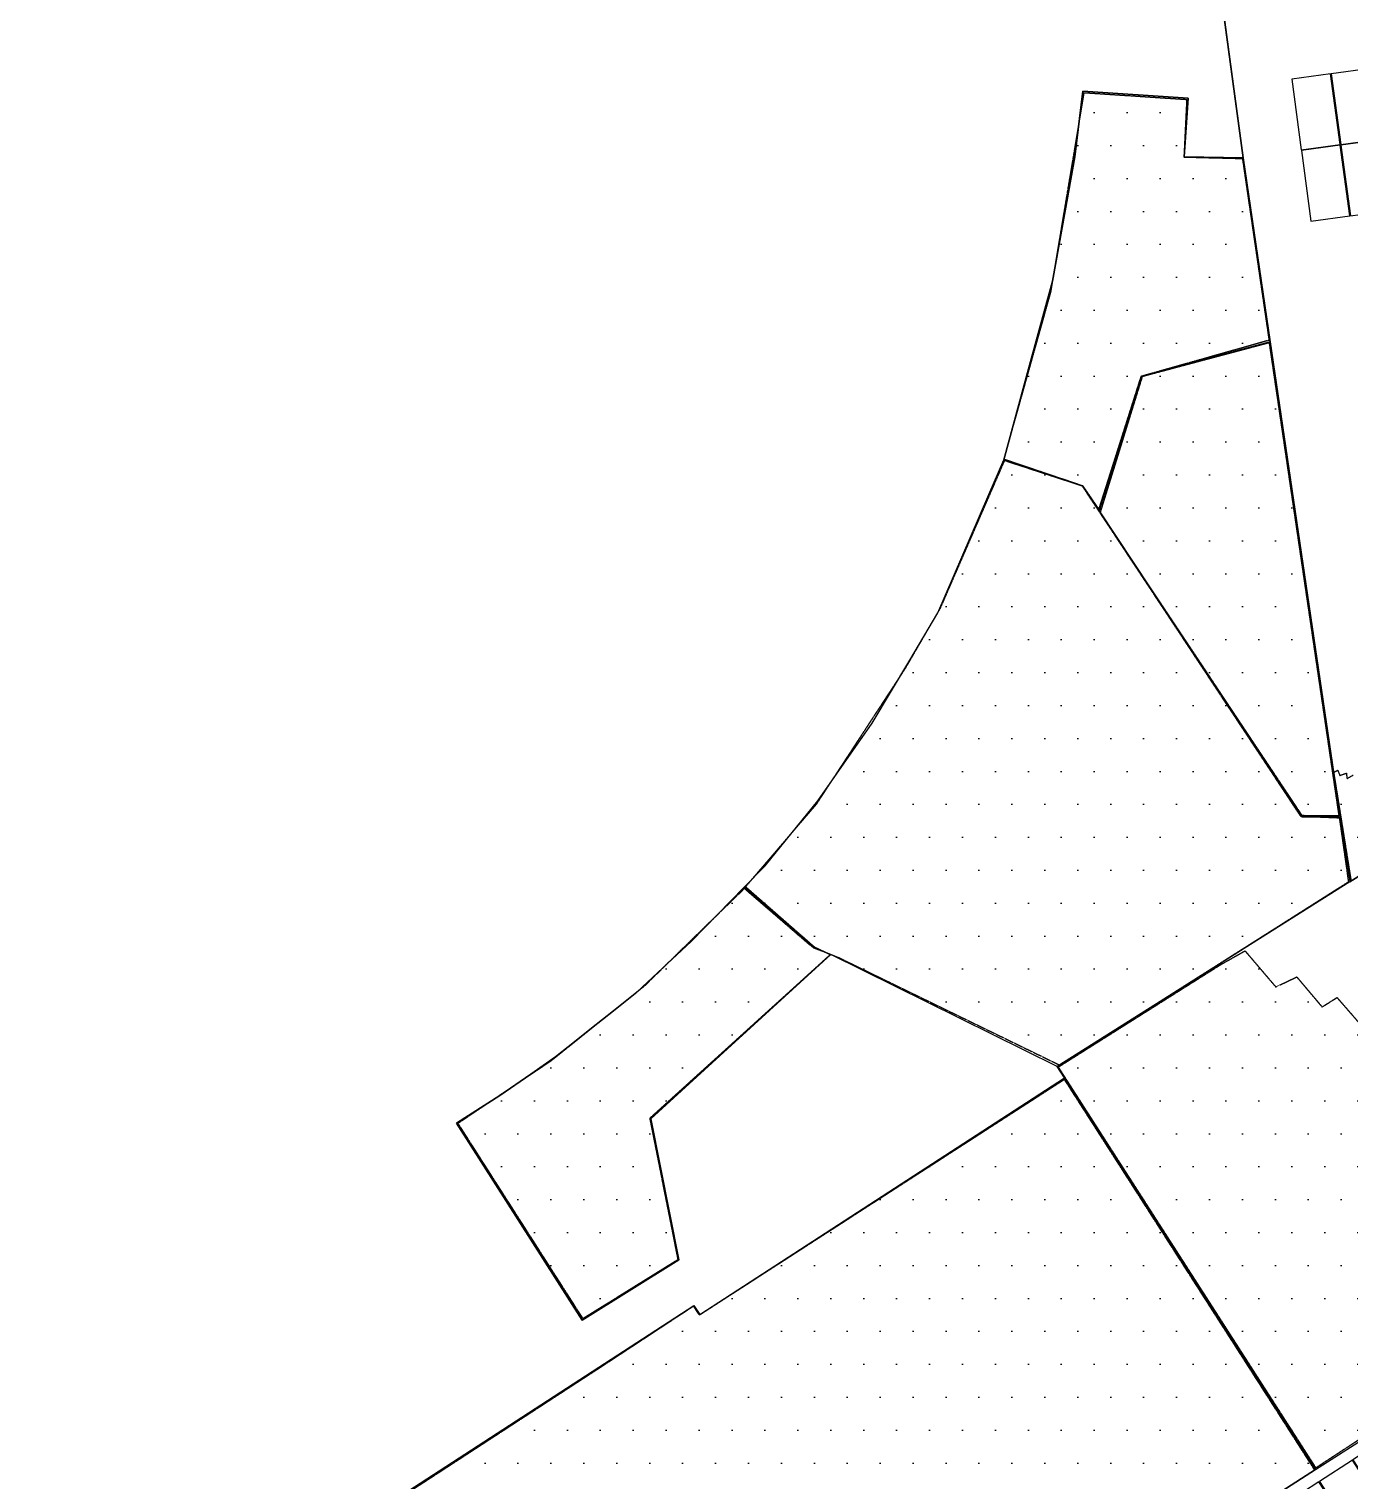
# Model space of a CAD drawing. Header units: millimetres. Extents: x -245826 to 350363, y -160205 to 260795.
# Drawn here: x -60337 to -22130, y 4246 to 46230 of the extents above; entities that cross this region are included whole.
import ezdxf

# ---------------------------------------------------------------- set-up
doc = ezdxf.new("R2010")
doc.units = ezdxf.units.MM
doc.linetypes.add('DASHED', pattern=[1.524, 1.27, -0.254])
for name, color, linetype in [('Module', 7, 'ByLayer'), ('Ridge Line', 7, 'ByLayer'), ('Shading', 8, 'DASHED'), ('Unit Area Boundary', 7, 'ByLayer')]:
    doc.layers.add(name, color=color, linetype=linetype)

# ---------------------------------------------------------------- blocks, each defined once
blk = doc.blocks.new('*U0')
at = {"layer": 'Unit Area Boundary', "color": 2}
blk.add_polyline3d([(-57657, -1419, 16333), (-41108, 9323, 16333), (-40935, 9057, 16333), (-30387, 15903, 16333), (-30598, 16227, 16333), (-37149, 19470, 16333), (-42357, 14717, 16333), (-41543, 10645, 16333), (-44335, 8894, 16333), (-47975, 14589, 16333), (-46718, 15392, 16333), (-45827, 16012, 16333), (-45107, 16514, 16333), (-44563, 16945, 16333), (-44071, 17336, 16333), (-43431, 17844, 16333), (-42757, 18379, 16333), (-42145, 18950, 16333), (-41186, 19845, 16333), (-39654, 21413, 16333), (-39044, 22037, 16333), (-37526, 23910, 16333), (-35954, 26156, 16333), (-34865, 27984, 16333), (-34054, 29347, 16333), (-33356, 30963, 16333), (-32577, 32768, 16333), (-32142, 33777, 16333), (-31425, 36402, 16333), (-30733, 38936, 16333), (-30368, 40972, 16333), (-30089, 42534, 16333), (-29853, 44429, 16333), (-26815, 44230, 16333), (-26926, 42536, 16333), (-25218, 42506, 16333), (-29998, 77822, 16333)], dxfattribs=at)
at = {"flags": 1}
for tag in ['unit_id', 'unit_name', 'parapet_height', 'ground_elevation', 'is_enable_parapet']:
    blk.add_attdef(tag, (0, 0), '', height=2.5, dxfattribs=at)
blk = doc.blocks.new('*U1')
at = {"layer": 'Ridge Line', "color": 30}
for p, q in [((-29998, 77822, 14515), (-25218, 42506, 14204)), ((-29853, 44429, 8616), (-30089, 42534, 8616)), ((-26815, 44230, 8616), (-29853, 44429, 8616)), ((-26926, 42536, 8616), (-26815, 44230, 8616)), ((-30089, 42534, 8616), (-30368, 40972, 8616)), ((-25218, 42506, 8616), (-26926, 42536, 8616)), ((-25218, 42506, 14204), (-24435, 37190, 14157)), ((-24435, 37190, 8616), (-25218, 42506, 8616)), ((-30368, 40972, 8616), (-30733, 38936, 8616)), ((-30733, 38936, 8616), (-31425, 36402, 8616)), ((-28160, 36194, 8616), (-24435, 37190, 8616)), ((-24435, 37190, 10), (-28160, 36194, 10)), ((-24435, 37190, 14157), (-22409, 23447, 14036)), ((-22409, 23447, 10), (-24435, 37190, 10)), ((-31425, 36402, 8616), (-32142, 33777, 8616)), ((-29389, 32298, 8616), (-28160, 36194, 8616)), ((-28160, 36194, 10), (-29389, 32298, 10)), ((-32577, 32768, 9152), (-32142, 33777, 9152)), ((-32142, 33777, 9152), (-29877, 33034, 9152)), ((-32142, 33777, 8616), (-29877, 33034, 8616)), ((-33356, 30963, 9152), (-32577, 32768, 9152)), ((-29877, 33034, 9152), (-29389, 32298, 9152)), ((-29877, 33034, 8616), (-29389, 32298, 8616)), ((-29389, 32298, 9152), (-23520, 23447, 9152)), ((-29389, 32298, 10), (-23520, 23447, 10)), ((-34054, 29347, 9152), (-33356, 30963, 9152)), ((-34865, 27984, 9152), (-34054, 29347, 9152)), ((-35954, 26156, 9152), (-34865, 27984, 9152)), ((-37526, 23910, 9152), (-35954, 26156, 9152)), ((-39044, 22037, 9152), (-37526, 23910, 9152)), ((-23520, 23447, 9152), (-22409, 23447, 9152)), ((-23520, 23447, 10), (-22409, 23447, 10)), ((-22409, 23447, 14036), (-22132, 21567, 14019)), ((-22409, 23447, 9152), (-22132, 21567, 9152)), ((-39654, 21413, 9152), (-39044, 22037, 9152)), ((-22132, 21567, 14019), (-21224, 22139, 14023)), ((-21224, 22139, 15169), (-22132, 21567, 15169)), ((-39654, 21413, 8454), (-41186, 19845, 8416)), ((-37641, 19654, 9152), (-39654, 21413, 9152)), ((-37641, 19654, 8467), (-39654, 21413, 8454)), ((-22132, 21567, 15169), (-30598, 16227, 15169)), ((-22132, 21567, 9152), (-30598, 16227, 9152)), ((-41186, 19845, 8416), (-42145, 18950, 8394)), ((-42357, 14717, 8351), (-37149, 19470, 8472)), ((-37149, 19470, 9152), (-37641, 19654, 9152)), ((-37149, 19470, 8472), (-37641, 19654, 8467)), ((-30598, 16227, 9152), (-37149, 19470, 9152)), ((-42145, 18950, 8394), (-42757, 18379, 8379)), ((-42757, 18379, 8379), (-43431, 17844, 8364)), ((-43431, 17844, 8364), (-44071, 17336, 8350)), ((-44071, 17336, 8350), (-44563, 16945, 8339)), ((-44563, 16945, 8339), (-45107, 16514, 8327)), ((-45107, 16514, 8327), (-45827, 16012, 8312)), ((-45827, 16012, 8312), (-46718, 15392, 8293)), ((-30598, 16227, 15169), (-30387, 15903, 15169)), ((-40935, 9057, 9630), (-30387, 15903, 9630)), ((-30387, 15903, 9630), (-23127, 4577, 9630)), ((-30387, 15903, 15169), (-23127, 4577, 15169)), ((-46718, 15392, 8293), (-47975, 14589, 8267)), ((-41543, 10645, 8325), (-42357, 14717, 8351)), ((-47975, 14589, 8267), (-44335, 8894, 8267)), ((-44335, 8894, 8267), (-41543, 10645, 8325)), ((-57657, -1419, 9630), (-41108, 9323, 9630)), ((-41108, 9323, 9630), (-40935, 9057, 9630)), ((-23127, 4577, 15169), (-19088, 7166, 15169)), ((-23127, 4577, 18815), (-19088, 7166, 18815)), ((-23127, 4577, 9630), (-53226, -14715, 9630)), ((-53226, -14715, 18815), (-23127, 4577, 18815))]:
    blk.add_line(p, q, dxfattribs=at)
at = {"flags": 1}
for tag in ['unit_id', 'unit_name']:
    blk.add_attdef(tag, (0, 0), '', height=2.5, dxfattribs=at)
blk = doc.blocks.new('*U6')
at = {"layer": 'Module', "color": 0}
blk.add_polyline3d([(0, 0, 0), (112.4, 15.2, 0), (84.7, 219.6, 119.1), (-27.6, 204.4, 119.1)], close=True, dxfattribs=at)
at = {"flags": 1}
for tag in ['mounting-hole-spacing1', 'mounting-hole-spacing2', 'module-material', 'vmpo', 'voco', 'silicon-material', 'panel-length', 'panel-width', 'panel-height', 'userid', 'theme', 'note', 'name', 'pmax', 'company-name', 'id', 'impo', 'isco']:
    blk.add_attdef(tag, (0, 0), '', height=2.5, dxfattribs=at)
blk = doc.blocks.new('*U7')
at = {"layer": 'Module', "color": 152}
for p in [(-2353.9, 4273.5, 1588.7), (-2239.6, 4288.9, 1588.7), (-2326.1, 4067.3, 1468.6), (-2211.7, 4082.8, 1468.6)]:
    blk.add_blockref('*U6', p, dxfattribs=at)
at = {"flags": 1}
for tag in ['offset-x', 'offset-y', 'mode', 'tilt', 'azimuth', 'align', 'array-mode', 'panel-x', 'panel-y', 'panel-per-row', 'bracket-type', 'bracket-value', 'row-per-array']:
    blk.add_attdef(tag, (0, 0), '', height=2.5, dxfattribs=at)
blk = doc.blocks.new('*U18')
at = {"layer": 'Module', "color": 0}
blk.add_polyline3d([(0, 0, 0), (95.1, 61.7, 0), (-17.2, 234.8, 119.1), (-112.3, 173, 119.1)], close=True, dxfattribs=at)
at = {"flags": 1}
for tag in ['mounting-hole-spacing1', 'mounting-hole-spacing2', 'module-material', 'vmpo', 'voco', 'silicon-material', 'panel-length', 'panel-width', 'panel-height', 'userid', 'theme', 'note', 'name', 'pmax', 'company-name', 'id', 'impo', 'isco']:
    blk.add_attdef(tag, (0, 0), '', height=2.5, dxfattribs=at)
blk = doc.blocks.new('*U19')
at = {"layer": 'Module', "color": 72}
for p in [(-1704.8, 564, 2062.5), (-1801.6, 501.2, 2062.5), (-1898.4, 438.4, 2062.5), (-1995.2, 375.5, 2062.6), (-1591.6, 389.6, 1942.4), (-2092, 312.7, 2062.6), (-1688.4, 326.7, 1942.4), (-2188.8, 249.9, 2062.6), (-1785.2, 263.9, 1942.4), (-2285.6, 187, 2062.6), (-1881.9, 201.1, 1942.5), (-2382.4, 124.2, 2062.6), (-1978.7, 138.2, 1942.5), (-2479.2, 61.4, 2062.6), (-2075.5, 75.4, 1942.5), (-2576, -1.5, 2062.7), (-2172.3, 12.6, 1942.5), (-2672.8, -64.3, 2062.7), (-2269.1, -50.3, 1942.5), (-2769.6, -127.1, 2062.7), (-2365.9, -113.1, 1942.5), (-2866.4, -190, 2062.7), (-2462.7, -175.9, 1942.6), (-2963.1, -252.8, 2062.7), (-2559.5, -238.8, 1942.6), (-3059.9, -315.6, 2062.7), (-2656.3, -301.6, 1942.6), (-3156.7, -378.5, 2062.8), (-2753.1, -364.4, 1942.6), (-3253.5, -441.3, 2062.8), (-2849.9, -427.3, 1942.6), (-3350.3, -504.1, 2062.8), (-2946.7, -490.1, 1942.6), (-3447.1, -567, 2062.8), (-3043.5, -552.9, 1942.7), (-3543.9, -629.8, 2062.8), (-3140.3, -615.8, 1942.7), (-3640.7, -692.6, 2062.8), (-3237.1, -678.6, 1942.7), (-3737.5, -755.5, 2062.9), (-3333.8, -741.5, 1942.7), (-3834.3, -818.3, 2062.9), (-3430.6, -804.3, 1942.7), (-3931.1, -881.1, 2062.9), (-3527.4, -867.1, 1942.7), (-4027.9, -944, 2062.9), (-3624.2, -930, 1942.8), (-4124.7, -1006.8, 2062.9), (-3721, -992.8, 1942.8), (-4221.5, -1069.6, 2062.9), (-3817.8, -1055.6, 1942.8), (-4318.3, -1132.5, 2063), (-3914.6, -1118.5, 1942.8), (-4415, -1195.3, 2063), (-4011.4, -1181.3, 1942.8), (-4511.8, -1258.2, 2063), (-4108.2, -1244.1, 1942.8), (-4205, -1307, 1942.9), (-4301.8, -1369.8, 1942.9), (-4398.6, -1432.6, 1942.9)]:
    blk.add_blockref('*U18', p, dxfattribs=at)
at = {"flags": 1}
for tag in ['offset-x', 'offset-y', 'mode', 'tilt', 'azimuth', 'align', 'array-mode', 'panel-x', 'panel-y', 'panel-per-row', 'bracket-type', 'bracket-value', 'row-per-array']:
    blk.add_attdef(tag, (0, 0), '', height=2.5, dxfattribs=at)

msp = doc.modelspace()

# ---------------------------------------------------------------- hatches: boundary and pattern name
at = {"layer": 'Shading'}
h = msp.add_hatch(dxfattribs=at)
h.set_pattern_fill('DOTS', scale=600)
h.paths.add_polyline_path([(-29818, 44391), (-26853, 44195), (-26934, 42529), (-25242, 42486), (-24472, 37230), (-28179, 36182), (-29397, 32355), (-29849, 33014), (-32137, 33786), (-30780, 38625), (-29818, 44391)])
h = msp.add_hatch(dxfattribs=at)
h.set_pattern_fill('DOTS', scale=600)
h.paths.add_polyline_path([(-22594, 24744), (-22483, 24798), (-22424, 24648), (-22236, 24713), (-22215, 24557), (-22033, 24661), (-22007, 24466), (-21864, 24565), (-21337, 24438), (-20639, 24493), (-19972, 24781), (-19885, 24714), (-18016, 25680), (-16874, 18976), (-16050, 18969), (-15829, 19078), (-15687, 18899), (-15098, 19177), (-14912, 18964), (-14405, 19271), (-14132, 18990), (-13740, 19281), (-13532, 19191), (-12958, 19585), (-12634, 19510), (-12027, 19949), (-11693, 19796), (-10970, 20251), (-10708, 20049), (-8927, 21083), (-10783, 23210), (-14979, 22642), (-19358, 27481), (-19586, 28878), (-17381, 29097), (-17103, 28778), (-16669, 28757), (-16396, 28477), (-16083, 28479), (-15979, 28295), (-15578, 28231), (-15475, 28046), (-14043, 27606), (-13928, 27621), (-13960, 27855), (-12969, 28068), (-13336, 29327), (-12946, 29340), (-11988, 29509), (-14200, 31946), (-15745, 31776), (-16272, 31903), (-21076, 37279), (-21244, 37653), (-21280, 39075), (-19317, 39341), (-18960, 39310), (-18697, 39108), (-18317, 39199), (-18104, 39069), (-17400, 39085), (-17073, 38693), (-16567, 38722), (-16322, 38359), (-15893, 38377), (-15697, 38086), (-15346, 38094), (-15193, 37838), (-14628, 37716), (-13781, 37830), (-13659, 38085), (-13269, 38098), (-13075, 38402), (-12641, 38381), (-12413, 38729), (-11979, 38709), (-11565, 39122), (-9365, 39380), (-9059, 39144), (-8679, 39235), (-8443, 39227), (-8389, 39115), (-7647, 39136), (-7412, 37979), (-9934, 35179), (-9389, 35213), (-9214, 34206), (-8692, 34118), (-8633, 33968), (-8055, 34046), (-7118, 34649), (-6805, 34651), (-6418, 34981), (-6028, 34994), (-5608, 35368), (-2177, 35793), (-1970, 35425), (-1812, 34257), (-1676, 34117), (-1803, 33901), (-6808, 28307), (-8150, 28086), (-8129, 27930), (-8976, 26944), (-8339, 26871), (-7912, 26612), (-7681, 26643), (-7583, 26498), (-6912, 26470), (-6158, 26691), (-5474, 27140), (-4059, 27688), (-3965, 27860), (-3557, 28034), (-1555, 28305), (-1188, 28196), (-769, 26548), (-3119, 23930), (-2827, 24089), (-2521, 23853), (1585, 20166), (1848, 18219), (1622, 18149), (1824, 16948), (3166, 17169), (3140, 17364), (4603, 17562), (5811, 16456), (5987, 16599), (6267, 16558), (6402, 16140), (7177, 16205), (7566, 15941), (8605, 16081), (9006, 16017), (9159, 15760), (9268, 14664), (7321, 12538), (9438, 7036), (9651, 6906), (10063, 5891), (11976, 7974), (10747, 9235), (10782, 9557), (10975, 9583), (11890, 9191), (12203, 9194), (12936, 9571), (13129, 9597), (13265, 9457), (13048, 9031), (12496, 8480), (12748, 8356), (13263, 7157), (10398, 3994), (10358, 3711), (4192, -3150), (4295, -3334), (4531, -3342), (4629, -3487), (4866, -3495), (4925, -3645), (5118, -3619), (5216, -3765), (5830, -3959), (7097, -3470), (7268, -3289), (7938, -3317), (8698, -3135), (9026, -5271), (4758, -5888), (4976, -8079), (2853, -5710), (2660, -4864), (1670, -5949), (2142, -5965), (2660, -5736), (2918, -5899), (2899, -6338), (2251, -7060), (1772, -7284), (1056, -6627), (-1156, -9107), (-1224, -9473), (-1833, -10190), (-2081, -10382), (-2246, -10325), (-4143, -12525), (-4374, -12556), (-4911, -13223), (-5093, -13327), (-5224, -13226), (-5644, -12728), (-3659, -11468), (-3564, -11297), (-8627, -246), (-16515, 8796), (-19079, 7180), (-21224, 22154), (-22090, 21600), (-22594, 24744)])
h = msp.add_hatch(dxfattribs=at)
h.set_pattern_fill('DOTS', scale=600)
h.paths.add_polyline_path([(-22453, 23481), (-23511, 23484), (-29348, 32248), (-28127, 36191), (-24470, 37165), (-22453, 23481)])
h = msp.add_hatch(dxfattribs=at)
h.set_pattern_fill('DOTS', scale=600)
h.paths.add_polyline_path([(-37574, 19646), (-36910, 19378), (-30531, 16274), (-22167, 21576), (-22428, 23413), (-23549, 23459), (-29867, 33011), (-32127, 33750), (-33985, 29482), (-34998, 27740), (-37568, 23814), (-39613, 21429), (-37574, 19646)])
h = msp.add_hatch(dxfattribs=at)
h.set_pattern_fill('DOTS', scale=600)
h.paths.add_polyline_path([(-47932, 14584), (-44321, 8942), (-41563, 10654), (-42376, 14739), (-37165, 19463), (-37745, 19738), (-39648, 21378), (-42553, 18545), (-45248, 16385), (-47932, 14584)])
h = msp.add_hatch(dxfattribs=at)
h.set_pattern_fill('DOTS', scale=600)
h.paths.add_polyline_path([(-25851, 19189), (-25166, 19575), (-24275, 18531), (-23670, 18821), (-22936, 17953), (-22505, 18225), (-21834, 17455), (-21502, 17664), (-21071, 17202), (-20652, 17420), (-20511, 17050), (-19105, 7244), (-23113, 4625), (-30564, 16217), (-25851, 19189)])
h = msp.add_hatch(dxfattribs=at)
h.set_pattern_fill('DOTS', scale=600)
h.paths.add_polyline_path([(-43871, 7489), (-57595, -1447), (-57482, -1696), (-60337, -3573), (-53206, -14698), (-23152, 4566), (-30388, 15855), (-40947, 9040), (-41114, 9301), (-43871, 7489)])

# ---------------------------------------------------------------- linework, layer by layer
at = {"layer": 'Shading', "linetype": 'DASHED'}
for points in [[(-29818, 44391, 8617), (-26853, 44195, 8617), (-26934, 42529, 8617), (-25242, 42486, 8617), (-24472, 37230, 8617), (-28179, 36182, 8617), (-29397, 32355, 8617), (-29849, 33014, 8617), (-32137, 33786, 8617), (-30780, 38625, 8617), (-29818, 44391, 8617)], [(-22453, 23481, 11), (-23511, 23484, 11), (-29348, 32248, 11), (-28127, 36191, 11), (-24470, 37165, 11), (-22453, 23481, 11)], [(-37574, 19646, 9153), (-36910, 19378, 9153), (-30531, 16274, 9153), (-22167, 21576, 9153), (-22428, 23413, 9153), (-23549, 23459, 9153), (-29867, 33011, 9153), (-32127, 33750, 9153), (-33985, 29482, 9153), (-34998, 27740, 9153), (-37568, 23814, 9153), (-39613, 21429, 9153), (-37574, 19646, 9153)], [(-47932, 14584, 8269), (-44321, 8942, 8269), (-41563, 10654, 8325), (-42376, 14739, 8352), (-37165, 19463, 8473), (-37745, 19738, 8467), (-39648, 21378, 8454), (-42553, 18545, 8385), (-45248, 16385, 8325), (-47932, 14584, 8269)], [(-25851, 19189, 15170), (-25166, 19575, 15170), (-24275, 18531, 15170), (-23670, 18821, 15170), (-22936, 17953, 15170), (-22505, 18225, 15170), (-21834, 17455, 15170), (-21502, 17664, 15170), (-21071, 17202, 15170), (-20652, 17420, 15170), (-20511, 17050, 15170), (-19105, 7244, 15170), (-23113, 4625, 15170), (-30564, 16217, 15170), (-25851, 19189, 15170)], [(-43871, 7489, 9631), (-57595, -1447, 9631), (-57482, -1696, 9631), (-60337, -3573, 9631), (-53206, -14698, 9631), (-23152, 4566, 9631), (-30388, 15855, 9631), (-40947, 9040, 9631), (-41114, 9301, 9631), (-43871, 7489, 9631)]]:
    msp.add_polyline3d(points, close=True, dxfattribs=at)
msp.add_polyline3d([(-22090, 21600, 14020), (-22594, 24744, 14048), (-22594, 24744, 14048), (-22483, 24798, 14049), (-22424, 24648, 14047), (-22236, 24713, 14047), (-22215, 24557, 14046), (-22033, 24661, 14047)], dxfattribs=at)

# ---------------------------------------------------------------- block references
at = {"layer": 'Module', "xscale": 10, "yscale": 10, "zscale": 10}
for name in ['*U7', '*U19']:
    msp.add_blockref(name, (0, 0), dxfattribs=at)
at = {"layer": 'Ridge Line'}
msp.add_blockref('*U1', (0, 0), dxfattribs=at)
at = {"layer": 'Unit Area Boundary'}
msp.add_blockref('*U0', (0, 0), dxfattribs=at)

doc.saveas('drawing.dxf')
